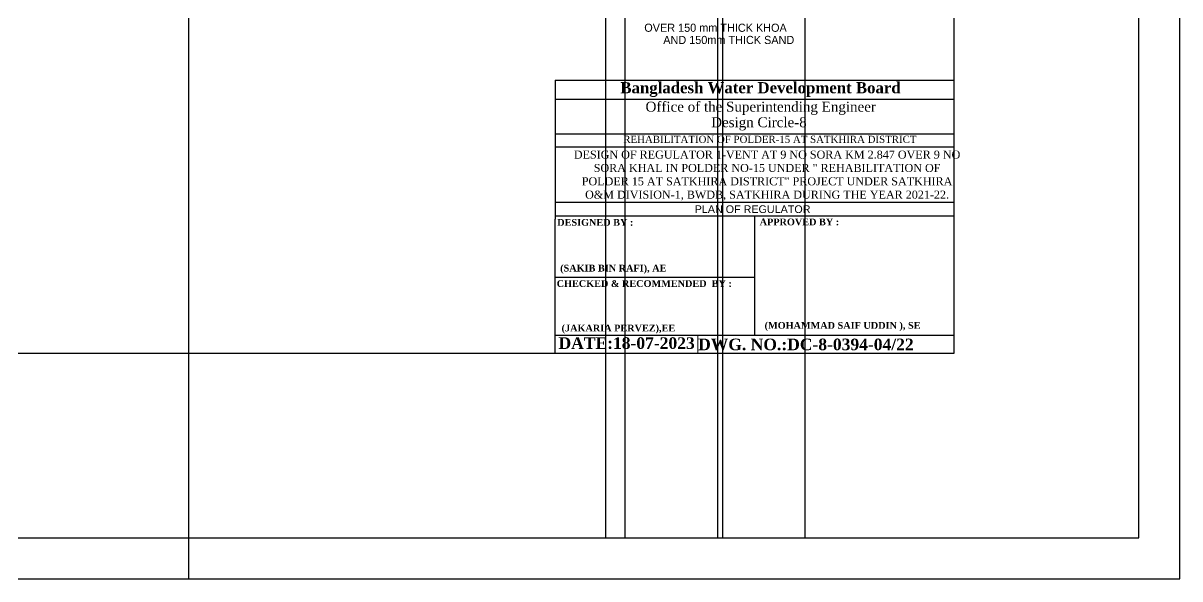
# Model space of a CAD drawing. Extents: x -426260 to 2055400, y -4304674 to -305611.
# Drawn here: x 36677 to 93046, y -2690823 to -2663754 of the extents above; entities that cross this region are included whole.
import ezdxf

# ---------------------------------------------------------------- set-up
doc = ezdxf.new("R2010")
doc.units = 0
doc.header["$LTSCALE"] = 300
doc.header["$MEASUREMENT"] = 0
doc.layers.add('GRID', color=1, linetype='CONTINUOUS')
doc.layers.add('LINE', color=7, linetype='CONTINUOUS')

msp = doc.modelspace()

# ---------------------------------------------------------------- linework, layer by layer
at = {"layer": 'GRID', "ltscale": 0.5}
for p, q in [((44755.8, -2690823.4), (44755.8, -2615277.7)), ((65065.4, -2688823.4), (65065.4, -2617277.7)), ((66018.9, -2688823.4), (66018.9, -2617277.7)), ((70524.2, -2688823.4), (70524.2, -2617277.7)), ((70779.2, -2688823.4), (70779.2, -2617277.7)), ((74779.2, -2688823.4), (74779.2, -2617277.7))]:
    msp.add_line(p, q, dxfattribs=at)
at = {"layer": 'LINE'}
for p, q in [((62599.2, -2666532), (82046.4, -2666532)), ((62599.2, -2666532), (62599.2, -2673297.1)), ((62599.2, -2667454), (82046.4, -2667454)), ((62599.2, -2669138.1), (82046.4, -2669138.1)), ((62599.2, -2669784), (82046.4, -2669784)), ((62599.2, -2672474.5), (82046.4, -2672474.5)), ((62599.2, -2673142.4), (82046.4, -2673142.4)), ((62599.2, -2679823.4), (62599.2, -2673297.1)), ((72322.8, -2673142.4), (72322.8, -2678960.4)), ((62599.2, -2676121.2), (72322.8, -2676121.2)), ((62599.2, -2678960.4), (82046.4, -2678960.4)), ((66248, -2678960.4), (82046.4, -2678960.4)), ((66248, -2678960.4), (82046.4, -2678960.4)), ((66248, -2678960.4), (82046.4, -2678960.4))]:
    msp.add_line(p, q, dxfattribs=at)
at = {"layer": 'LINE', "lineweight": 9}
msp.add_line((82046.4, -2666532), (82046.4, -2679823.4), dxfattribs=at)
at = {"layer": 'LINE', "color": 7, "lineweight": 9}
for p, q in [((69549.7, -2678960.4), (69549.7, -2679823.4)), ((82046.4, -2679823.4), (63246.3, -2679823.4)), ((78034.5, -2679823.4), (79349.3, -2679823.4))]:
    msp.add_line(p, q, dxfattribs=at)
at = {"layer": 'LINE'}
for points in [[(-4674.7, -2690823.4), (93046.4, -2690823.4), (93046.4, -2615277.7), (-4674.7, -2615277.7)], [(-2674.7, -2688823.4), (91046.4, -2688823.4), (91046.4, -2617277.7), (-2674.7, -2617277.7)], [(6325.3, -2679823.4), (82046.4, -2679823.4), (82046.4, -2626277.7), (6325.3, -2626277.7)]]:
    msp.add_lwpolyline(points, close=True, dxfattribs=at)

# ---------------------------------------------------------------- texts
for s, p in [('OVER 150 mm THICK KHOA', (66946.7, -2664175.3)), ('AND 150mm THICK SAND', (67871.6, -2664769.9))]:
    msp.add_text(s, height=395.887, dxfattribs=at).set_placement(p)
at = {"layer": 'LINE', "color": 7, "lineweight": 9}
for s, insert, char_height, width, attachment_point in [('{\\fTimes New Roman|b1|i0|c0|p18;Bangladesh Water Development Board}', (65779.8, -2666628.2), 541.797, 19461.18, 1), ('{\\fTimes New Roman|b0|i0|c0|p18;Office of the Superintending Engineer}', (67007.8, -2667580.9), 484.857, 17415.888, 1), ('{\\fTimes New Roman|b0|i0|c0|p18;Design Circle-8}', (70206.1, -2668339.1), 484.857, 17415.888, 1), ('{\\fTimes New Roman Greek|b0|i0|c0|p18;\\C256;REHABILITATION OF POLDER-15 AT SATKHIRA DISTRICT}', (73066.7, -2669592.3), 350, 17410.57, 8), ('{\\fTimes New Roman Greek|b0|i0|c0|p18;\\C256;DESIGN OF REGULATOR 1-VENT AT 9 NO SORA KM 2.847 OVER 9 NO SORA KHAL IN POLDER NO-15 UNDER " REHABILITATION OF POLDER 15 AT SATKHIRA DISTRICT" PROJECT UNDER SATKHIRA O&M DIVISION-1, BWDB, SATKHIRA DURING THE YEAR 2021-22.}', (72930.4, -2672394.1), 390, 18799.43, 8), ('\\A1;{\\fArial|b0|i0|c0|p34;\\C256;PLAN OF REGULATOR}', (72223.7, -2673008.1), 374.794, 15991.007, 8)]:
    msp.add_mtext(s, dxfattribs=dict(at, insert=insert, char_height=char_height, width=width, attachment_point=attachment_point))
at = {"layer": 'LINE', "color": 7, "lineweight": 9, "attachment_point": 1}
for s, insert, char_height in [('{\\fTimes New Roman|b1|i0|c0|p18;DESIGNED BY :}', (62703.5, -2673293.4), 329.834), ('{\\fTimes New Roman|b1|i0|c0|p18;APPROVED BY :}', (72569.3, -2673272), 329.834), ('{\\fTimes New Roman|b1|i0|c0|p18;\\C0;(SAKIB BIN RAFI), AE}', (62847.3, -2675521.9), 329.834), ('{\\fTimes New Roman|b1|i0|c0|p18;CHECKED & RECOMMENDED  BY :}', (62676.3, -2676274.2), 329.834), ('{\\fTimes New Roman|b1|i0|c0|p18;\\C0;(JAKARIA PERVEZ),EE  }', (62917.5, -2678441), 329.834), ('{\\fTimes New Roman|b1|i0|c0|p18;\\C0;(MOHAMMAD SAIF UDDIN ), SE}', (72809.9, -2678312.7), 329.834), ('{\\fTimes New Roman|b1|i0|c0|p18;DATE:18-07-2023}', (62766.3, -2679056.6), 565.147), (' {\\fTimes New Roman|b1|i0|c0|p18;DWG. NO.:DC-8-0394-04/22}', (69360.8, -2679120.7), 565.147)]:
    msp.add_mtext(s, dxfattribs=dict(at, insert=insert, char_height=char_height))

doc.saveas('drawing.dxf')
